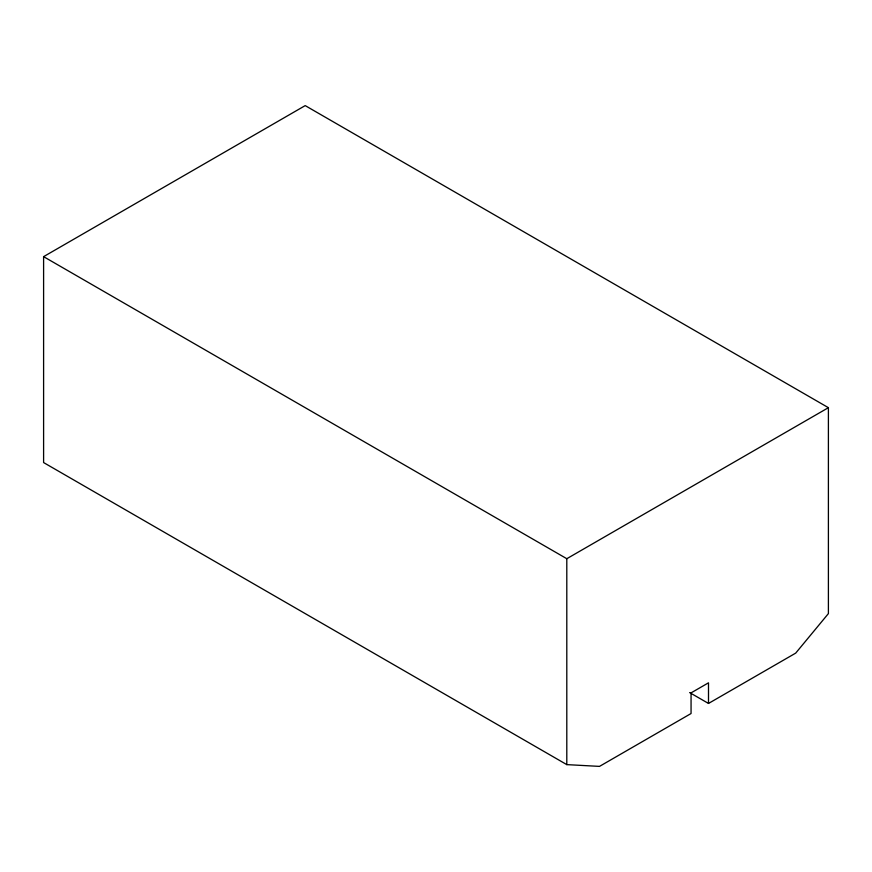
<?xml version="1.0" encoding="UTF-8"?>
<svg xmlns="http://www.w3.org/2000/svg" width="872" height="872" viewBox="0 0 872 872"><rect width="100%" height="100%" fill="white"/><g stroke="black" fill="none" stroke-linecap="round" stroke-linejoin="round"><path stroke-width="1.31" d="M708.5 703.453L708.5 682.82L691.06 692.88L691.06 713.525L599.5 766.39L566.8 764.624L43.6 462.563L43.6 256.651L305.2 105.61L828.4 407.682L828.4 613.594L795.7 653.117L708.5 703.453L689.643 692.575M43.6 256.651L566.8 558.712L828.4 407.682M566.8 558.712L566.8 764.624"/></g></svg>
